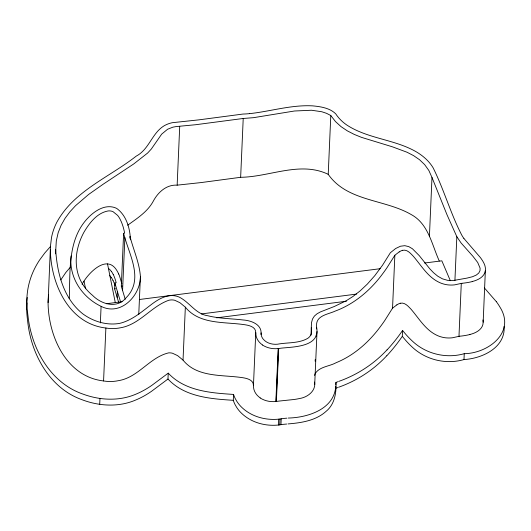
<?xml version="1.0" encoding="UTF-8"?>
<svg xmlns="http://www.w3.org/2000/svg" width="531" height="531" viewBox="0 0 531 531"><rect width="100%" height="100%" fill="white"/><g stroke="black" fill="none" stroke-linecap="round" stroke-linejoin="round"><path stroke-width="0.8" d="M48.075 302.604L48.553 294.526M463.868 238.412L480.283 257.449A60.554 50.438 2.5 0 1 481.239 258.75C483.695 262.234 486.044 266.356 485.354 270.777L483.164 322.184C483.203 329.273 475.889 333.083 469.915 334.47M311 335.154L311.471 322.808L312.507 319.012L314.379 316.084L317.034 313.794L320.412 311.923L334.404 306.453L346.391 300.659L353.022 296.424L360.005 290.995L367.286 284.138L374.813 275.629L382.526 265.234L390.378 252.729L395.708 248.481L400.487 246.218L404.801 245.68L408.757 246.616L412.428 248.76L419.291 255.67L429.718 268.719L433.588 272.761L437.803 276.22L442.449 278.835L447.626 280.348L453.408 280.514L467.061 278.091L472.484 276.731L476.34 275.025L478.789 273.007L479.991 270.717L480.104 268.175L477.708 262.493L472.895 256.241L461.167 243.079L456.833 236.713L446.969 214.677L431.988 177.473L428.849 170.478L424.647 164.61L419.523 159.712L413.596 155.636L407.025 152.238L392.462 146.828L361.531 137.37L354.217 134.396L347.354 130.878L341.068 126.657L335.506 121.586L330.793 115.512L326.519 113.322L321.859 111.762L311.584 110.242L294.499 110.999L253.499 117.676L243.218 118.473L195.64 124.725L176.113 126.577L172.92 127.155L167.604 129.232L161.676 134.131L151.269 149.098L147.611 153.047L133.752 163.933L103.299 184.124L88.611 194.465L75.555 205.676L69.939 211.769L65.081 218.274L61.111 225.257L58.151 232.784L56.306 240.915L55.523 253.851M399.159 251.92L394.852 255.258L386.973 267.743A214.059 178.297 2.5 0 1 383.043 273.246C370.93 289.886 354.642 303.898 335.187 311.093C328.39 314.306 315.932 315.407 316.589 325.563A41.358 34.449 2.5 0 0 316.629 327.275C320.525 346.783 294.207 346.836 281.483 348.124A45.858 38.199 2.5 0 0 278.682 348.548L278.184 348.621L275.868 401.555L276.372 401.489A45.858 38.199 2.5 0 1 279.173 401.064L294.041 399.498A57.368 47.783 2.5 0 0 299.544 398.515C307.495 397.367 316.131 390.949 314.617 382.054M26.809 302.418L26.829 303.228A219.336 182.691 2.5 0 0 27.97 315.766C31.475 348.754 50.332 382.937 83.135 394.155C100.1 400.414 119.502 401.363 136.294 394.002A71.088 59.206 2.5 0 0 140.755 391.964L143.377 390.604A98.998 82.458 2.5 0 0 151.766 385.413L168.234 373.14L167.975 379.021L151.521 391.307A98.998 82.458 2.5 0 1 143.131 396.504L140.496 397.852A71.088 59.206 2.5 0 1 136.036 399.883C118.99 407.357 99.277 406.261 82.119 399.757C49.722 388.287 31.216 354.369 27.718 321.647A219.336 182.691 2.5 0 1 26.577 309.115L26.809 302.418A109.738 91.405 2.5 0 1 27.493 291.585A103.007 85.796 2.5 0 1 39.533 260.117L44.743 253.035L50.651 246.344M26.57 309.115L26.829 303.228M69.256 298.668C70.391 271.122 67.291 238.884 88.471 217.425C95.573 210.123 106.439 203.439 116.681 208.398C126.438 215.413 130.049 228.323 130.414 239.78M100.372 322.875L101.096 306.334C82.113 297.34 68.725 277.295 71.108 255.942M99.715 404.264L99.974 398.376M118.718 302.59L114.623 288.871L114.882 282.99L116.176 282.724A59.625 49.662 2.5 0 0 113.256 274.421M117.152 297.393L117.404 291.512L114.882 282.99M125.21 299.225L121.307 286.249L123.617 233.315L124.632 233.109A90.184 75.117 2.5 0 0 122.96 226.266L121.851 223.093A53.896 44.889 2.5 0 0 121.114 221.327L119.88 218.812A27.539 22.933 2.5 0 0 117.577 215.354L113.076 211.71A7.68 6.399 2.5 0 0 109.884 210.907L109.26 210.893A9.571 7.972 2.5 0 0 108.025 210.966C96.874 213.011 89.268 223.206 83.871 232.372A88.239 73.497 2.5 0 0 77.918 247.612C74.911 259.294 75.701 272.277 81.82 282.844A51.626 43.004 2.5 0 0 92.447 295.263C101.381 304.369 117.119 309.082 126.205 297.665C144.558 279.14 128.535 253.772 123.617 233.315M122.568 290.51L124.878 237.576M129.969 238.233L130.042 236.58L130.56 236.474M138.75 314.637L140.416 276.532C139.421 262.752 133.434 249.875 130.042 236.58M127.672 225.21C137.098 218.4 147.432 211.856 153.18 201.375C157.866 192.408 166.342 184.469 177.148 185.16L179.717 126.345M260.243 397.918A18.087 15.067 2.5 0 1 253.453 385.698C253.679 379.287 245.7 378.072 240.908 377.441C221.195 374.727 196.882 377.309 183.029 360.104L185.346 307.17L179.909 302.69L174.865 300.327A9.976 8.31 2.5 0 0 170.929 299.942L169.854 300.068A12.983 10.819 2.5 0 0 168.805 300.267C151.182 306.42 139.786 324.368 120.743 327.733A33.572 27.964 2.5 0 1 105.888 328.019M177.148 185.16L201.017 182.584L240.649 177.294L243.218 118.473M286.687 424.043L284.165 424.262A36.035 30.015 2.5 0 0 280.952 424.687C266.595 426.951 250.798 422.882 240.536 412.268A39.267 32.71 2.5 0 1 236.667 407.37L235.12 404.708A38.803 32.318 2.5 0 1 233.295 400.308L233.554 394.427C210.668 392.967 184.854 391.002 168.234 373.14M253.446 385.698L255.756 332.764C256.002 326.346 248.004 325.138 243.225 324.507C223.505 321.793 199.191 324.375 185.346 307.17M261 334.537C262.427 324.408 251.07 320.465 242.952 319.961C231.337 318.567 219.502 318.646 208.092 315.812C195.561 314.146 189.56 302.039 178.94 296.975C168.765 292.72 158.444 298.973 150.592 305.099C141.04 312.354 131.549 320.598 119.568 323.392C106.704 325.636 93.21 321.507 82.809 313.848C63.654 298.628 57.082 273.126 55.709 249.716M276.12 401.529L278.436 348.595M276.372 401.489L278.682 348.548M278.45 425.046L278.702 419.165L281.211 418.813A36.035 30.015 2.5 0 1 284.424 418.388L286.946 418.162M279.711 424.919L279.97 419.039M280.952 424.694L281.211 418.813M315.142 361.193L315.215 359.533M316.23 336.375L316.297 334.722M316.549 328.935L316.622 327.275M314.71 384.437L317.02 331.503M439.29 261.006C431.756 244.525 428.49 223.79 411.034 214.458C384.477 199.085 347.221 201.594 328.224 174.327L330.793 115.512M288.267 418.05C307.9 417.592 334.397 409.169 335.778 386.117M335.844 384.643L335.944 382.439L338.001 381.676M315.109 373.744C319.383 366.556 329.373 366.49 336.15 362.693C354.25 355.305 369.257 341.818 380.727 326.18A214.059 178.297 2.5 0 0 384.663 320.678L392.542 308.192L394.852 255.258M386.794 355.79A200.91 167.345 2.5 0 0 402.292 336.342L402.604 330.488L404.622 332.944A96.078 80.022 2.5 0 0 412.66 341.367C426.234 354.064 446.412 358.85 464.247 353.679C487.889 353.467 515.986 332.539 499.99 307.177A72.083 60.043 2.5 0 0 496.379 301.714M429.42 236.288L431.988 177.473M454.914 280.547L456.833 236.713M400.301 303.254C404.834 302.112 408.312 306.414 411.1 309.294C419.072 318.567 425.517 330.003 437.02 335.366A25.315 21.087 2.5 0 0 440.995 336.866L442.675 337.304A22.707 18.917 2.5 0 0 446.14 337.862L447.912 337.968A25.428 21.18 2.5 0 0 452.425 337.776L458.976 336.335L461.286 283.401L461.95 283.335M402.345 336.369L404.37 338.824A96.078 80.022 2.5 0 0 412.401 347.247C425.981 359.952 446.153 364.731 463.988 359.56L464.247 353.679M140.416 276.532C140.483 295.687 120.643 316.43 101.096 306.334M288.008 423.93C301.336 422.835 315.706 420.705 326.034 411.399C334.709 404.356 336.468 392.88 335.944 382.439M485.354 270.777C484.365 277.082 477.741 280.142 472.232 281.536M314.598 375.437L314.956 374.149M82.093 284.357C87.522 273.73 106.711 253.26 116.9 270.611A38.106 31.741 2.5 0 1 118.685 274.009M60.799 279.897L65.844 272.469L70.417 267.139M386.999 349.876C373.811 364.113 357.104 374.906 338.824 381.371M386.741 355.757C373.552 369.994 356.845 380.787 338.566 387.252M392.542 308.192L396.843 304.854M337.743 387.557L335.685 388.32M461.286 283.401L454.735 284.842A25.428 21.18 2.5 0 1 450.222 285.041L448.449 284.928A22.707 18.917 2.5 0 1 444.985 284.37L443.312 283.932A25.315 21.087 2.5 0 1 439.336 282.432C427.827 277.069 421.382 265.633 413.41 256.36C410.622 253.473 407.144 249.178 402.611 250.32M121.307 286.249L122.322 286.043M114.623 288.871L115.519 288.685M106.273 303.739L122.07 301.714M139.314 299.511L380.189 268.706M424.581 263.024L441.845 260.821L450.341 280.707M201.342 313.934L356.52 294.094M216.688 317.823L346.411 301.236M463.988 359.56C482.048 358.544 505.572 347.712 504.118 326.432M458.976 336.335L459.64 336.269M249.643 113.634C270.651 111.384 291.267 104.72 312.567 105.861C320.624 106.598 329.837 107.979 335.711 113.833C338.586 118.247 342.409 122.011 346.75 124.984C366.848 138.186 391.997 139.182 413.151 150.107C421.09 154.189 428.391 159.997 433.064 167.703C443.956 189.514 450.494 213.356 461.738 235.067A33.692 28.063 2.5 0 0 463.882 238.406M278.702 419.165C265.069 420.519 250.453 416.417 240.795 406.388A39.267 32.71 2.5 0 1 236.919 401.489L235.372 398.821A38.803 32.318 2.5 0 1 233.554 394.42M240.649 177.294C269.662 176.969 300.28 160.847 328.224 174.327M233.295 400.308C210.415 398.854 184.589 396.883 167.975 379.021M183.029 360.104L177.6 355.624L172.555 353.261A9.976 8.31 2.5 0 0 168.619 352.876C149.616 357.363 138.279 377.501 118.426 380.674A33.572 27.964 2.5 0 1 103.572 380.953M484.445 287.994L496.379 301.714M111.49 271.547L111.556 271.64A24.565 20.463 2.5 0 1 112.831 273.75L113.196 274.441M112.937 280.322L112.585 279.631A24.565 20.463 2.5 0 0 111.304 277.521M118.692 274.003L119.03 274.773A55.138 45.925 2.5 0 1 119.535 276.027L121.838 283.707M120.57 301.907L117.404 291.512M84.037 281.171L85.577 288.764M107.514 263.847L115.287 302.584M482.951 319.941L483.164 322.184M311.325 327.707L311.491 333.01A10.746 8.954 2.5 0 1 307.841 338.293C298.681 343.643 287.556 342.283 277.474 344.221C272.211 344.732 266.35 343.172 262.991 338.858A12.366 10.295 2.5 0 1 261.345 335.459L261.073 332.884M50.392 249.835C50.717 283.335 68.638 323.777 105.881 328.019L103.572 380.953C66.329 376.711 48.407 336.269 48.082 302.77L50.458 246.198L51.5 237.583A80.891 67.377 2.5 0 1 56.883 222.124C74.021 190.855 109.379 177.208 136.221 156.127C149.125 149.41 151.886 133.294 163.953 125.907A24.16 20.125 2.5 0 1 165.426 125.097A25.813 21.499 2.5 0 1 172.256 122.707L198.959 119.847L243.032 114.046A66.541 55.423 2.5 0 0 249.636 113.621M26.55 308.703L26.55 308.299A109.738 91.405 2.5 0 1 27.234 297.466M402.551 330.461A200.91 167.345 2.5 0 1 387.053 349.909M262.553 344.984A18.087 15.067 2.5 0 1 255.763 332.764M278.164 348.548A20.623 17.178 2.5 0 1 262.5 345.044M399.193 251.953A13.169 10.965 2.5 0 1 402.584 250.267M472.251 281.589A61.676 51.368 2.5 0 1 461.943 283.295M275.854 401.482A20.623 17.178 2.5 0 1 260.19 397.978M396.883 304.887A13.169 10.965 2.5 0 1 400.274 303.201M469.935 334.523A61.676 51.368 2.5 0 1 459.634 336.229M109.651 275.582A12.757 10.627 2.5 0 1 111.191 277.447M112.997 280.302A59.625 49.662 2.5 0 1 115.001 285.452M108.855 268.779A12.757 10.627 2.5 0 1 111.444 271.567"/></g></svg>
